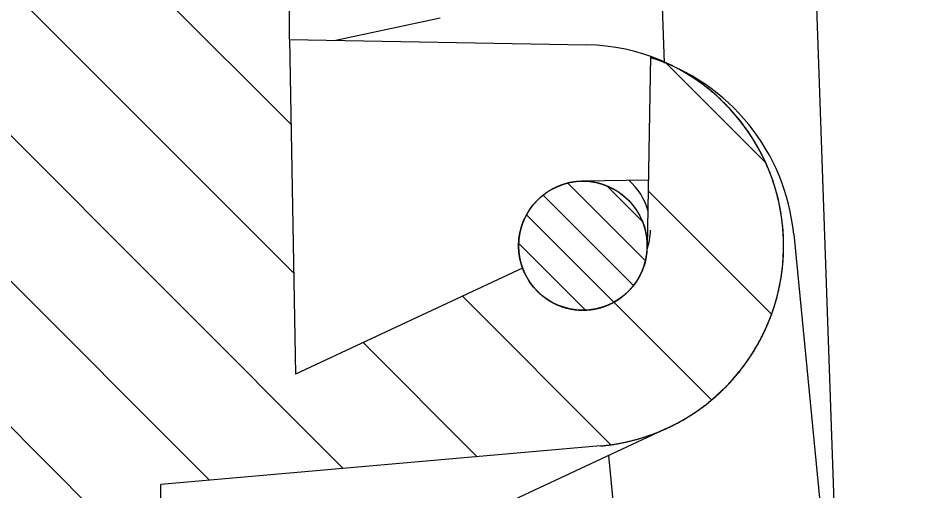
# Model space of a CAD drawing. Header units: millimetres. Extents: x -1995 to -555, y 489 to 1011.
# Drawn here: x -1738.82 to -1721.5, y 661.57 to 670.75 of the extents above; entities that cross this region are included whole.
import ezdxf

# ---------------------------------------------------------------- set-up
doc = ezdxf.new("R2010")
doc.units = ezdxf.units.MM

msp = doc.modelspace()

# ---------------------------------------------------------------- hatches: boundary and pattern name
at = {"linetype": 'Continuous'}
h = msp.add_hatch(dxfattribs=at)
h.set_pattern_fill('DEFAULT__7', color=2, scale=2, angle=-45, style=0, pattern_type=0)
h.set_pattern_definition([(315, (-2027.3937, 555.2644), (1.414214, 1.414214), [])])
edge = h.paths.add_edge_path()
edge.add_line((-1960.842, 596.33), (-1780.028, 596.33))
edge.add_line((-1960.842, 596.33), (-1960.842, 603.119))
edge.add_spline(control_points=[(-1960.842, 603.119), (-1960.842, 603.813), (-1960.356, 604.307), (-1959.663, 604.319)], knot_values=[0, 0, 0, 0, 1, 1, 1, 1], weights=[1, 0.808834, 0.808834, 1], degree=3, periodic=0)
edge.add_line((-1959.663, 604.319), (-1959.042, 604.33))
edge.add_line((-1959.042, 604.33), (-1959.042, 666.168))
edge.add_spline(control_points=[(-1959.042, 666.168), (-1960.167, 667.114), (-1962.415, 669.002), (-1965.776, 671.828), (-1968.011, 673.707), (-1969.126, 674.646)], knot_values=[0, 0, 0, 0, 0.333333, 0.666667, 1, 1, 1, 1], degree=3, periodic=0)
edge.add_spline(control_points=[(-1970.758, 676.756), (-1970.437, 675.897), (-1969.877, 675.172), (-1969.126, 674.646)], knot_values=[0, 0, 0, 0, 1, 1, 1, 1], weights=[1, 0.970046, 0.970046, 1], degree=3, periodic=0)
edge.add_line((-1970.758, 676.756), (-1966.516, 676.83))
edge.add_spline(control_points=[(-1966.516, 676.83), (-1963.618, 676.881), (-1963.618, 679.779), (-1966.516, 679.83)], knot_values=[0, 0, 0, 0, 1, 1, 1, 1], weights=[1, 0.344968, 0.344968, 1], degree=3, periodic=0)
edge.add_line((-1966.516, 679.83), (-1970.758, 679.904))
edge.add_spline(control_points=[(-1962.042, 678.33), (-1962.042, 684.864), (-1968.473, 686.026), (-1970.758, 679.904)], knot_values=[0, 0, 0, 0, 1, 1, 1, 1], weights=[1, 0.451798, 0.451798, 1], degree=3, periodic=0)
edge.add_line((-1962.042, 678.33), (-1959.242, 678.33))
edge.add_line((-1959.22, 680.83), (-1959.242, 678.33))
edge.add_line((-1959.22, 680.83), (-1958.642, 680.83))
edge.add_line((-1958.642, 680.83), (-1958.413, 681.059))
edge.add_spline(control_points=[(-1958.413, 681.059), (-1958.313, 681.159), (-1958.171, 681.159), (-1958.071, 681.059)], knot_values=[0, 0, 0, 0, 1, 1, 1, 1], weights=[1, 0.804738, 0.804738, 1], degree=3, periodic=0)
edge.add_line((-1958.071, 681.059), (-1957.842, 680.83))
edge.add_line((-1957.842, 680.83), (-1957.264, 680.83))
edge.add_line((-1957.264, 680.83), (-1957.242, 678.33))
edge.add_line((-1957.242, 678.33), (-1955.542, 678.33))
edge.add_line((-1954.861, 600.33), (-1955.542, 678.33))
edge.add_line((-1954.861, 600.33), (-1851.711, 600.33))
edge.add_line((-1851.292, 608.33), (-1851.711, 600.33))
edge.add_line((-1851.292, 608.33), (-1848.792, 608.33))
edge.add_line((-1848.713, 599.33), (-1848.792, 608.33))
edge.add_line((-1848.713, 599.33), (-1846.371, 599.33))
edge.add_line((-1846.371, 599.33), (-1846.292, 608.33))
edge.add_line((-1846.292, 608.33), (-1843.792, 608.33))
edge.add_line((-1843.792, 608.33), (-1843.373, 600.33))
edge.add_line((-1843.373, 600.33), (-1780.028, 600.33))
edge.add_line((-1780.028, 596.33), (-1780.028, 600.33))
edge = h.paths.add_edge_path()
edge.add_line((-1780.028, 596.33), (-1780.028, 600.33))
edge.add_line((-1780.028, 596.33), (-1780.028, 600.33))
edge = h.paths.add_edge_path()
edge.add_line((-1780.028, 596.33), (-1742.354, 596.33))
edge.add_line((-1780.028, 596.33), (-1780.028, 600.33))
edge.add_line((-1780.028, 600.33), (-1751.711, 600.33))
edge.add_line((-1751.292, 608.33), (-1751.711, 600.33))
edge.add_line((-1748.792, 608.33), (-1751.292, 608.33))
edge.add_line((-1748.713, 599.33), (-1748.792, 608.33))
edge.add_line((-1746.371, 599.33), (-1748.713, 599.33))
edge.add_line((-1746.371, 599.33), (-1746.292, 608.33))
edge.add_line((-1743.792, 608.33), (-1746.292, 608.33))
edge.add_line((-1743.792, 608.33), (-1743.373, 600.33))
edge.add_line((-1743.373, 600.33), (-1742.354, 600.33))
edge.add_line((-1742.354, 596.33), (-1742.354, 600.33))
edge = h.paths.add_edge_path()
edge.add_line((-1742.354, 596.33), (-1742.354, 600.33))
edge.add_line((-1742.354, 596.33), (-1742.354, 600.33))
edge = h.paths.add_edge_path()
edge.add_line((-1734.242, 596.33), (-1742.354, 596.33))
edge.add_line((-1742.354, 596.33), (-1742.354, 600.33))
edge.add_line((-1740.223, 600.33), (-1742.354, 600.33))
edge.add_line((-1740.223, 600.33), (-1739.542, 678.33))
edge.add_line((-1737.842, 678.33), (-1739.542, 678.33))
edge.add_line((-1737.82, 680.83), (-1737.842, 678.33))
edge.add_line((-1737.242, 680.83), (-1737.82, 680.83))
edge.add_line((-1737.013, 681.059), (-1737.242, 680.83))
edge.add_spline(control_points=[(-1736.671, 681.059), (-1736.771, 681.159), (-1736.913, 681.159), (-1737.013, 681.059)], knot_values=[0, 0, 0, 0, 1, 1, 1, 1], weights=[1, 0.804738, 0.804738, 1], degree=3, periodic=0)
edge.add_line((-1736.442, 680.83), (-1736.671, 681.059))
edge.add_line((-1735.864, 680.83), (-1736.442, 680.83))
edge.add_line((-1735.864, 680.83), (-1735.842, 678.33))
edge.add_line((-1733.542, 678.33), (-1735.842, 678.33))
edge.add_line((-1733.542, 670.33), (-1733.542, 678.33))
edge.add_line((-1733.542, 670.33), (-1733.429, 663.835))
edge.add_line((-1729.014, 665.894), (-1733.429, 663.835))
edge.add_spline(control_points=[(-1729.014, 665.894), (-1728.389, 664.215), (-1726.623, 664.517), (-1726.592, 666.308)], knot_values=[0, 0, 0, 0, 1, 1, 1, 1], weights=[1, 0.457176, 0.457176, 1], degree=3, periodic=0)
edge.add_line((-1726.528, 670.002), (-1726.592, 666.308))
edge.add_spline(control_points=[(-1727.502, 662.445), (-1722.185, 662.91), (-1721.503, 668.203), (-1726.528, 670.002)], knot_values=[0, 0, 0, 0, 1, 1, 1, 1], weights=[1, 0.475888, 0.475888, 1], degree=3, periodic=0)
edge.add_line((-1727.502, 662.445), (-1736.042, 661.698))
edge.add_line((-1736.042, 604.33), (-1736.042, 661.698))
edge.add_line((-1735.421, 604.319), (-1736.042, 604.33))
edge.add_spline(control_points=[(-1734.242, 603.119), (-1734.242, 603.813), (-1734.728, 604.307), (-1735.421, 604.319)], knot_values=[0, 0, 0, 0, 1, 1, 1, 1], weights=[1, 0.808834, 0.808834, 1], degree=3, periodic=0)
edge.add_line((-1734.242, 596.33), (-1734.242, 603.119))
h = msp.add_hatch(dxfattribs=at)
h.set_pattern_fill('DEFAULT__1', color=2, scale=0.5, angle=-45, style=0, pattern_type=0)
h.set_pattern_definition([(315, (-2028.4544, 554.2038), (0.3535534, 0.3535534), [])])
edge = h.paths.add_edge_path()
edge.add_spline(control_points=[(-1726.592, 666.33), (-1726.592, 668.83), (-1729.092, 668.83), (-1729.092, 666.33)], knot_values=[0, 0, 0, 0, 1, 1, 1, 1], weights=[1, 0.333333, 0.333333, 1], degree=3, periodic=0)
edge.add_spline(control_points=[(-1729.092, 666.33), (-1729.092, 663.83), (-1726.592, 663.83), (-1726.592, 666.33)], knot_values=[0, 0, 0, 0, 1, 1, 1, 1], weights=[1, 0.333333, 0.333333, 1], degree=3, periodic=0)

# ---------------------------------------------------------------- linework, layer by layer
at = {"color": 7, "linetype": 'Continuous'}
for p, q in [((-1726.259, 669.872), (-1726.928, 689.038)), ((-1722.803, 656.881), (-1723.912, 688.641)), ((-1733.542, 670.33), (-1733.542, 678.33)), ((-1733.542, 670.33), (-1733.542, 678.33)), ((-1732.676, 670.315), (-1730.618, 670.752)), ((-1733.542, 670.33), (-1733.429, 663.835)), ((-1733.542, 670.33), (-1727.774, 670.229)), ((-1733.542, 670.33), (-1733.429, 663.835)), ((-1726.528, 670.002), (-1726.592, 666.308)), ((-1726.528, 670.002), (-1726.592, 666.308)), ((-1726.57, 667.602), (-1727.864, 667.58)), ((-1723.747, 666.554), (-1722.339, 652.123)), ((-1729.014, 665.894), (-1733.429, 663.835)), ((-1729.014, 665.894), (-1733.429, 663.835)), ((-1726.194, 662.795), (-1736.042, 658.203)), ((-1727.502, 662.445), (-1736.042, 661.698)), ((-1727.502, 662.445), (-1736.042, 661.698)), ((-1727.347, 662.258), (-1727.243, 661.188)), ((-1736.042, 604.33), (-1736.042, 661.698)), ((-1736.042, 604.33), (-1736.042, 661.698))]:
    msp.add_line(p, q, dxfattribs=at)
msp.add_circle((-1727.842, 666.33), 1.25, dxfattribs=at)
for centre, radius, start, end in [((-1727.842, 666.33), 3.9, 275, 89.0009), ((-1727.728, 666.164), 4, 5.5946, 72.4868), ((-1727.777, 666.662), 1.25, 15.7353, 48.734), ((-1727.777, 666.662), 1.25, 341.3058, 358.4989)]:
    msp.add_arc(centre, radius, start, end, dxfattribs=at)
for points, start_tangent, end_tangent in [([(-1727.502, 662.445), (-1727.472, 662.448), (-1727.442, 662.45), (-1727.412, 662.454), (-1727.382, 662.457), (-1727.352, 662.461), (-1727.321, 662.465), (-1727.291, 662.469), (-1727.26, 662.474), (-1727.229, 662.478), (-1727.198, 662.484), (-1727.166, 662.489), (-1727.135, 662.495), (-1727.104, 662.501), (-1727.072, 662.507), (-1727.04, 662.513), (-1727.008, 662.52), (-1726.976, 662.527), (-1726.944, 662.535), (-1726.911, 662.543), (-1726.879, 662.551), (-1726.846, 662.559), (-1726.814, 662.568), (-1726.781, 662.577), (-1726.748, 662.587), (-1726.715, 662.596), (-1726.682, 662.607), (-1726.649, 662.617), (-1726.615, 662.628), (-1726.582, 662.639), (-1726.548, 662.651), (-1726.515, 662.663), (-1726.481, 662.675), (-1726.447, 662.688), (-1726.414, 662.701), (-1726.38, 662.714), (-1726.346, 662.728), (-1726.312, 662.743), (-1726.278, 662.757), (-1726.244, 662.772), (-1726.21, 662.788), (-1726.176, 662.804), (-1726.141, 662.82), (-1726.107, 662.837), (-1726.073, 662.854), (-1726.039, 662.872), (-1726.005, 662.89), (-1725.971, 662.908), (-1725.936, 662.927), (-1725.902, 662.947), (-1725.868, 662.966), (-1725.834, 662.987), (-1725.8, 663.007), (-1725.766, 663.028), (-1725.732, 663.05), (-1725.698, 663.072), (-1725.664, 663.094), (-1725.631, 663.117), (-1725.597, 663.141), (-1725.564, 663.165), (-1725.53, 663.189), (-1725.497, 663.214), (-1725.464, 663.239), (-1725.43, 663.265), (-1725.398, 663.291), (-1725.365, 663.318), (-1725.332, 663.345), (-1725.3, 663.373), (-1725.267, 663.401), (-1725.235, 663.429), (-1725.203, 663.458), (-1725.171, 663.488), (-1725.14, 663.518), (-1725.108, 663.548), (-1725.077, 663.579), (-1725.046, 663.611), (-1725.016, 663.643), (-1724.985, 663.675), (-1724.955, 663.708), (-1724.925, 663.741), (-1724.896, 663.775), (-1724.866, 663.809), (-1724.837, 663.844), (-1724.809, 663.879), (-1724.78, 663.914), (-1724.752, 663.95), (-1724.725, 663.987), (-1724.697, 664.023), (-1724.67, 664.061), (-1724.644, 664.098), (-1724.617, 664.137), (-1724.591, 664.175), (-1724.566, 664.214), (-1724.541, 664.254), (-1724.516, 664.293), (-1724.492, 664.334), (-1724.468, 664.374), (-1724.444, 664.415), (-1724.421, 664.456), (-1724.399, 664.498), (-1724.377, 664.54), (-1724.355, 664.583), (-1724.334, 664.626), (-1724.314, 664.669), (-1724.293, 664.712), (-1724.274, 664.756), (-1724.255, 664.8), (-1724.236, 664.844), (-1724.218, 664.889), (-1724.2, 664.934), (-1724.183, 664.979), (-1724.167, 665.025), (-1724.151, 665.071), (-1724.135, 665.117), (-1724.121, 665.163), (-1724.106, 665.21), (-1724.093, 665.257), (-1724.08, 665.304), (-1724.067, 665.351), (-1724.055, 665.398), (-1724.044, 665.446), (-1724.033, 665.493), (-1724.023, 665.541), (-1724.013, 665.589), (-1724.004, 665.637), (-1723.996, 665.686), (-1723.988, 665.734), (-1723.981, 665.783), (-1723.974, 665.831), (-1723.968, 665.88), (-1723.963, 665.929), (-1723.958, 665.977), (-1723.954, 666.026), (-1723.95, 666.075), (-1723.947, 666.124), (-1723.945, 666.173), (-1723.944, 666.222), (-1723.942, 666.271), (-1723.942, 666.32), (-1723.942, 666.368), (-1723.943, 666.417), (-1723.944, 666.466), (-1723.946, 666.515), (-1723.949, 666.563), (-1723.952, 666.612), (-1723.956, 666.66), (-1723.96, 666.708), (-1723.965, 666.756), (-1723.971, 666.804), (-1723.977, 666.852), (-1723.984, 666.9), (-1723.991, 666.947), (-1723.999, 666.995), (-1724.008, 667.042), (-1724.017, 667.089), (-1724.026, 667.136), (-1724.036, 667.182), (-1724.047, 667.228), (-1724.058, 667.275), (-1724.07, 667.32), (-1724.082, 667.366), (-1724.095, 667.411), (-1724.108, 667.456), (-1724.122, 667.501), (-1724.136, 667.546), (-1724.151, 667.59), (-1724.166, 667.634), (-1724.182, 667.677), (-1724.198, 667.72), (-1724.215, 667.763), (-1724.232, 667.806), (-1724.25, 667.848), (-1724.268, 667.89), (-1724.286, 667.932), (-1724.305, 667.973), (-1724.324, 668.014), (-1724.344, 668.054), (-1724.364, 668.094), (-1724.384, 668.134), (-1724.405, 668.174), (-1724.426, 668.213), (-1724.448, 668.251), (-1724.47, 668.289), (-1724.492, 668.327), (-1724.515, 668.365), (-1724.538, 668.402), (-1724.561, 668.438), (-1724.585, 668.474), (-1724.608, 668.51), (-1724.633, 668.546), (-1724.657, 668.581), (-1724.682, 668.615), (-1724.707, 668.649), (-1724.732, 668.683), (-1724.757, 668.716), (-1724.783, 668.749), (-1724.809, 668.782), (-1724.835, 668.814), (-1724.862, 668.845), (-1724.888, 668.877), (-1724.915, 668.907), (-1724.942, 668.938), (-1724.969, 668.968), (-1724.997, 668.997), (-1725.024, 669.026), (-1725.052, 669.055), (-1725.08, 669.083), (-1725.108, 669.111), (-1725.136, 669.138), (-1725.164, 669.165), (-1725.192, 669.192), (-1725.221, 669.218), (-1725.249, 669.243), (-1725.278, 669.269), (-1725.307, 669.294), (-1725.336, 669.318), (-1725.365, 669.342), (-1725.394, 669.366), (-1725.423, 669.389), (-1725.452, 669.412), (-1725.481, 669.434), (-1725.51, 669.456), (-1725.54, 669.478), (-1725.569, 669.499), (-1725.599, 669.52), (-1725.628, 669.541), (-1725.657, 669.561), (-1725.687, 669.58), (-1725.716, 669.6), (-1725.746, 669.619), (-1725.775, 669.637), (-1725.805, 669.656), (-1725.834, 669.673), (-1725.864, 669.691), (-1725.893, 669.708), (-1725.922, 669.725), (-1725.952, 669.741), (-1725.981, 669.757), (-1726.01, 669.773), (-1726.04, 669.789), (-1726.069, 669.804), (-1726.098, 669.818), (-1726.127, 669.833), (-1726.156, 669.847), (-1726.185, 669.861), (-1726.214, 669.874), (-1726.243, 669.887), (-1726.272, 669.9), (-1726.301, 669.912), (-1726.329, 669.925), (-1726.358, 669.937), (-1726.386, 669.948), (-1726.415, 669.959), (-1726.443, 669.97), (-1726.472, 669.981), (-1726.5, 669.992), (-1726.528, 670.002)], (0.996195, 0.087156), (-0.941506, 0.336996)), ([(-1726.592, 666.33), (-1726.592, 666.34), (-1726.592, 666.35), (-1726.592, 666.36), (-1726.593, 666.37), (-1726.593, 666.38), (-1726.593, 666.39), (-1726.594, 666.4), (-1726.595, 666.411), (-1726.595, 666.421), (-1726.596, 666.431), (-1726.597, 666.442), (-1726.598, 666.453), (-1726.599, 666.463), (-1726.6, 666.474), (-1726.602, 666.485), (-1726.603, 666.496), (-1726.605, 666.507), (-1726.606, 666.518), (-1726.608, 666.529), (-1726.61, 666.54), (-1726.612, 666.552), (-1726.614, 666.563), (-1726.616, 666.574), (-1726.618, 666.586), (-1726.621, 666.597), (-1726.624, 666.609), (-1726.626, 666.621), (-1726.629, 666.632), (-1726.632, 666.644), (-1726.635, 666.656), (-1726.639, 666.668), (-1726.642, 666.68), (-1726.646, 666.692), (-1726.649, 666.704), (-1726.653, 666.716), (-1726.657, 666.728), (-1726.661, 666.741), (-1726.666, 666.753), (-1726.67, 666.765), (-1726.675, 666.778), (-1726.68, 666.79), (-1726.685, 666.802), (-1726.69, 666.815), (-1726.695, 666.827), (-1726.701, 666.84), (-1726.706, 666.853), (-1726.712, 666.865), (-1726.718, 666.878), (-1726.725, 666.89), (-1726.731, 666.903), (-1726.738, 666.916), (-1726.745, 666.928), (-1726.752, 666.941), (-1726.759, 666.954), (-1726.766, 666.966), (-1726.774, 666.979), (-1726.782, 666.992), (-1726.79, 667.004), (-1726.798, 667.017), (-1726.806, 667.03), (-1726.815, 667.042), (-1726.824, 667.055), (-1726.833, 667.067), (-1726.842, 667.08), (-1726.852, 667.092), (-1726.861, 667.105), (-1726.871, 667.117), (-1726.881, 667.13), (-1726.892, 667.142), (-1726.902, 667.154), (-1726.913, 667.166), (-1726.924, 667.178), (-1726.935, 667.19), (-1726.947, 667.202), (-1726.958, 667.214), (-1726.97, 667.226), (-1726.982, 667.237), (-1726.995, 667.249), (-1727.007, 667.26), (-1727.02, 667.272), (-1727.033, 667.283), (-1727.046, 667.294), (-1727.06, 667.305), (-1727.073, 667.316), (-1727.087, 667.326), (-1727.101, 667.337), (-1727.116, 667.347), (-1727.13, 667.358), (-1727.145, 667.368), (-1727.16, 667.377), (-1727.175, 667.387), (-1727.19, 667.397), (-1727.206, 667.406), (-1727.222, 667.415), (-1727.238, 667.424), (-1727.254, 667.433), (-1727.27, 667.441), (-1727.287, 667.45), (-1727.303, 667.458), (-1727.32, 667.466), (-1727.337, 667.473), (-1727.354, 667.481), (-1727.372, 667.488), (-1727.389, 667.495), (-1727.407, 667.502), (-1727.425, 667.508), (-1727.443, 667.514), (-1727.461, 667.52), (-1727.479, 667.526), (-1727.497, 667.531), (-1727.516, 667.537), (-1727.534, 667.541), (-1727.553, 667.546), (-1727.572, 667.55), (-1727.591, 667.554), (-1727.61, 667.558), (-1727.629, 667.562), (-1727.648, 667.565), (-1727.667, 667.568), (-1727.686, 667.57), (-1727.706, 667.573), (-1727.725, 667.574), (-1727.745, 667.576), (-1727.764, 667.578), (-1727.783, 667.579), (-1727.803, 667.579), (-1727.822, 667.58), (-1727.842, 667.58), (-1727.862, 667.58), (-1727.881, 667.579), (-1727.901, 667.579), (-1727.92, 667.578), (-1727.94, 667.576), (-1727.959, 667.574), (-1727.978, 667.573), (-1727.998, 667.57), (-1728.017, 667.568), (-1728.036, 667.565), (-1728.055, 667.562), (-1728.074, 667.558), (-1728.093, 667.554), (-1728.112, 667.55), (-1728.131, 667.546), (-1728.15, 667.541), (-1728.168, 667.537), (-1728.187, 667.531), (-1728.205, 667.526), (-1728.223, 667.52), (-1728.241, 667.514), (-1728.259, 667.508), (-1728.277, 667.502), (-1728.295, 667.495), (-1728.312, 667.488), (-1728.33, 667.481), (-1728.347, 667.473), (-1728.364, 667.466), (-1728.381, 667.458), (-1728.397, 667.45), (-1728.414, 667.441), (-1728.43, 667.433), (-1728.446, 667.424), (-1728.462, 667.415), (-1728.478, 667.406), (-1728.494, 667.397), (-1728.509, 667.387), (-1728.524, 667.377), (-1728.539, 667.368), (-1728.554, 667.358), (-1728.568, 667.347), (-1728.583, 667.337), (-1728.597, 667.326), (-1728.611, 667.316), (-1728.624, 667.305), (-1728.638, 667.294), (-1728.651, 667.283), (-1728.664, 667.272), (-1728.677, 667.26), (-1728.689, 667.249), (-1728.702, 667.237), (-1728.714, 667.226), (-1728.726, 667.214), (-1728.737, 667.202), (-1728.749, 667.19), (-1728.76, 667.178), (-1728.771, 667.166), (-1728.782, 667.154), (-1728.792, 667.142), (-1728.803, 667.13), (-1728.813, 667.117), (-1728.823, 667.105), (-1728.833, 667.092), (-1728.842, 667.08), (-1728.851, 667.067), (-1728.86, 667.055), (-1728.869, 667.042), (-1728.878, 667.03), (-1728.886, 667.017), (-1728.894, 667.004), (-1728.902, 666.992), (-1728.91, 666.979), (-1728.918, 666.966), (-1728.925, 666.954), (-1728.932, 666.941), (-1728.94, 666.928), (-1728.946, 666.916), (-1728.953, 666.903), (-1728.959, 666.89), (-1728.966, 666.878), (-1728.972, 666.865), (-1728.978, 666.853), (-1728.983, 666.84), (-1728.989, 666.827), (-1728.994, 666.815), (-1728.999, 666.802), (-1729.004, 666.79), (-1729.009, 666.778), (-1729.014, 666.765), (-1729.018, 666.753), (-1729.023, 666.741), (-1729.027, 666.728), (-1729.031, 666.716), (-1729.035, 666.704), (-1729.038, 666.692), (-1729.042, 666.68), (-1729.045, 666.668), (-1729.049, 666.656), (-1729.052, 666.644), (-1729.055, 666.632), (-1729.058, 666.621), (-1729.06, 666.609), (-1729.063, 666.597), (-1729.066, 666.586), (-1729.068, 666.574), (-1729.07, 666.563), (-1729.072, 666.552), (-1729.074, 666.54), (-1729.076, 666.529), (-1729.078, 666.518), (-1729.079, 666.507), (-1729.081, 666.496), (-1729.082, 666.485), (-1729.084, 666.474), (-1729.085, 666.463), (-1729.086, 666.453), (-1729.087, 666.442), (-1729.088, 666.431), (-1729.089, 666.421), (-1729.089, 666.411), (-1729.09, 666.4), (-1729.091, 666.39), (-1729.091, 666.38), (-1729.091, 666.37), (-1729.092, 666.36), (-1729.092, 666.35), (-1729.092, 666.34), (-1729.092, 666.33)], (0, 1), (0, -1)), ([(-1729.092, 666.33), (-1729.092, 666.32), (-1729.092, 666.31), (-1729.092, 666.3), (-1729.091, 666.29), (-1729.091, 666.28), (-1729.091, 666.27), (-1729.09, 666.26), (-1729.089, 666.249), (-1729.089, 666.239), (-1729.088, 666.228), (-1729.087, 666.218), (-1729.086, 666.207), (-1729.085, 666.197), (-1729.084, 666.186), (-1729.082, 666.175), (-1729.081, 666.164), (-1729.079, 666.153), (-1729.078, 666.142), (-1729.076, 666.131), (-1729.074, 666.12), (-1729.072, 666.108), (-1729.07, 666.097), (-1729.068, 666.086), (-1729.066, 666.074), (-1729.063, 666.063), (-1729.06, 666.051), (-1729.058, 666.039), (-1729.055, 666.028), (-1729.052, 666.016), (-1729.049, 666.004), (-1729.045, 665.992), (-1729.042, 665.98), (-1729.038, 665.968), (-1729.035, 665.956), (-1729.031, 665.944), (-1729.027, 665.932), (-1729.023, 665.919), (-1729.018, 665.907), (-1729.014, 665.895), (-1729.009, 665.882), (-1729.004, 665.87), (-1728.999, 665.858), (-1728.994, 665.845), (-1728.989, 665.833), (-1728.983, 665.82), (-1728.978, 665.807), (-1728.972, 665.795), (-1728.966, 665.782), (-1728.959, 665.77), (-1728.953, 665.757), (-1728.946, 665.744), (-1728.94, 665.732), (-1728.932, 665.719), (-1728.925, 665.706), (-1728.918, 665.694), (-1728.91, 665.681), (-1728.902, 665.668), (-1728.894, 665.656), (-1728.886, 665.643), (-1728.878, 665.63), (-1728.869, 665.618), (-1728.86, 665.605), (-1728.851, 665.592), (-1728.842, 665.58), (-1728.833, 665.567), (-1728.823, 665.555), (-1728.813, 665.543), (-1728.803, 665.53), (-1728.792, 665.518), (-1728.782, 665.506), (-1728.771, 665.494), (-1728.76, 665.482), (-1728.749, 665.47), (-1728.737, 665.458), (-1728.726, 665.446), (-1728.714, 665.434), (-1728.702, 665.422), (-1728.689, 665.411), (-1728.677, 665.399), (-1728.664, 665.388), (-1728.651, 665.377), (-1728.638, 665.366), (-1728.624, 665.355), (-1728.611, 665.344), (-1728.597, 665.333), (-1728.583, 665.323), (-1728.568, 665.313), (-1728.554, 665.302), (-1728.539, 665.292), (-1728.524, 665.282), (-1728.509, 665.273), (-1728.494, 665.263), (-1728.478, 665.254), (-1728.462, 665.245), (-1728.446, 665.236), (-1728.43, 665.227), (-1728.414, 665.218), (-1728.397, 665.21), (-1728.381, 665.202), (-1728.364, 665.194), (-1728.347, 665.186), (-1728.33, 665.179), (-1728.312, 665.172), (-1728.295, 665.165), (-1728.277, 665.158), (-1728.259, 665.152), (-1728.241, 665.145), (-1728.223, 665.14), (-1728.205, 665.134), (-1728.187, 665.128), (-1728.168, 665.123), (-1728.15, 665.118), (-1728.131, 665.114), (-1728.112, 665.11), (-1728.093, 665.105), (-1728.074, 665.102), (-1728.055, 665.098), (-1728.036, 665.095), (-1728.017, 665.092), (-1727.998, 665.09), (-1727.978, 665.087), (-1727.959, 665.085), (-1727.94, 665.084), (-1727.92, 665.082), (-1727.901, 665.081), (-1727.881, 665.081), (-1727.862, 665.08), (-1727.842, 665.08), (-1727.822, 665.08), (-1727.803, 665.081), (-1727.783, 665.081), (-1727.764, 665.082), (-1727.745, 665.084), (-1727.725, 665.085), (-1727.706, 665.087), (-1727.686, 665.09), (-1727.667, 665.092), (-1727.648, 665.095), (-1727.629, 665.098), (-1727.61, 665.102), (-1727.591, 665.105), (-1727.572, 665.11), (-1727.553, 665.114), (-1727.534, 665.118), (-1727.516, 665.123), (-1727.497, 665.128), (-1727.479, 665.134), (-1727.461, 665.14), (-1727.443, 665.145), (-1727.425, 665.152), (-1727.407, 665.158), (-1727.389, 665.165), (-1727.372, 665.172), (-1727.354, 665.179), (-1727.337, 665.186), (-1727.32, 665.194), (-1727.303, 665.202), (-1727.287, 665.21), (-1727.27, 665.218), (-1727.254, 665.227), (-1727.238, 665.236), (-1727.222, 665.245), (-1727.206, 665.254), (-1727.19, 665.263), (-1727.175, 665.273), (-1727.16, 665.282), (-1727.145, 665.292), (-1727.13, 665.302), (-1727.116, 665.313), (-1727.101, 665.323), (-1727.087, 665.333), (-1727.073, 665.344), (-1727.06, 665.355), (-1727.046, 665.366), (-1727.033, 665.377), (-1727.02, 665.388), (-1727.007, 665.399), (-1726.995, 665.411), (-1726.982, 665.422), (-1726.97, 665.434), (-1726.958, 665.446), (-1726.947, 665.458), (-1726.935, 665.47), (-1726.924, 665.482), (-1726.913, 665.494), (-1726.902, 665.506), (-1726.892, 665.518), (-1726.881, 665.53), (-1726.871, 665.543), (-1726.861, 665.555), (-1726.852, 665.567), (-1726.842, 665.58), (-1726.833, 665.592), (-1726.824, 665.605), (-1726.815, 665.618), (-1726.806, 665.63), (-1726.798, 665.643), (-1726.79, 665.656), (-1726.782, 665.668), (-1726.774, 665.681), (-1726.766, 665.694), (-1726.759, 665.706), (-1726.752, 665.719), (-1726.745, 665.732), (-1726.738, 665.744), (-1726.731, 665.757), (-1726.725, 665.77), (-1726.718, 665.782), (-1726.712, 665.795), (-1726.706, 665.807), (-1726.701, 665.82), (-1726.695, 665.833), (-1726.69, 665.845), (-1726.685, 665.858), (-1726.68, 665.87), (-1726.675, 665.882), (-1726.67, 665.895), (-1726.666, 665.907), (-1726.661, 665.919), (-1726.657, 665.932), (-1726.653, 665.944), (-1726.649, 665.956), (-1726.646, 665.968), (-1726.642, 665.98), (-1726.639, 665.992), (-1726.635, 666.004), (-1726.632, 666.016), (-1726.629, 666.028), (-1726.626, 666.039), (-1726.624, 666.051), (-1726.621, 666.063), (-1726.618, 666.074), (-1726.616, 666.086), (-1726.614, 666.097), (-1726.612, 666.108), (-1726.61, 666.12), (-1726.608, 666.131), (-1726.606, 666.142), (-1726.605, 666.153), (-1726.603, 666.164), (-1726.602, 666.175), (-1726.6, 666.186), (-1726.599, 666.197), (-1726.598, 666.207), (-1726.597, 666.218), (-1726.596, 666.228), (-1726.595, 666.239), (-1726.595, 666.249), (-1726.594, 666.26), (-1726.593, 666.27), (-1726.593, 666.28), (-1726.593, 666.29), (-1726.592, 666.3), (-1726.592, 666.31), (-1726.592, 666.32), (-1726.592, 666.33)], (0, -1), (0, 1)), ([(-1729.014, 665.894), (-1729.01, 665.885), (-1729.007, 665.876), (-1729.003, 665.867), (-1728.999, 665.858), (-1728.996, 665.849), (-1728.992, 665.84), (-1728.988, 665.83), (-1728.984, 665.821), (-1728.98, 665.812), (-1728.975, 665.803), (-1728.971, 665.793), (-1728.967, 665.784), (-1728.962, 665.775), (-1728.957, 665.765), (-1728.952, 665.756), (-1728.948, 665.747), (-1728.943, 665.737), (-1728.937, 665.728), (-1728.932, 665.718), (-1728.927, 665.709), (-1728.921, 665.7), (-1728.916, 665.69), (-1728.91, 665.681), (-1728.904, 665.671), (-1728.898, 665.662), (-1728.892, 665.652), (-1728.886, 665.643), (-1728.88, 665.633), (-1728.874, 665.624), (-1728.867, 665.614), (-1728.86, 665.605), (-1728.854, 665.596), (-1728.847, 665.586), (-1728.84, 665.577), (-1728.832, 665.567), (-1728.825, 665.558), (-1728.818, 665.548), (-1728.81, 665.539), (-1728.802, 665.53), (-1728.794, 665.52), (-1728.786, 665.511), (-1728.778, 665.502), (-1728.77, 665.493), (-1728.762, 665.483), (-1728.753, 665.474), (-1728.745, 665.465), (-1728.736, 665.456), (-1728.727, 665.447), (-1728.718, 665.438), (-1728.708, 665.429), (-1728.699, 665.42), (-1728.69, 665.411), (-1728.68, 665.402), (-1728.67, 665.394), (-1728.66, 665.385), (-1728.65, 665.376), (-1728.64, 665.368), (-1728.63, 665.359), (-1728.619, 665.351), (-1728.608, 665.342), (-1728.598, 665.334), (-1728.587, 665.326), (-1728.576, 665.318), (-1728.564, 665.31), (-1728.553, 665.302), (-1728.542, 665.294), (-1728.53, 665.286), (-1728.518, 665.279), (-1728.506, 665.271), (-1728.494, 665.264), (-1728.482, 665.256), (-1728.47, 665.249), (-1728.457, 665.242), (-1728.445, 665.235), (-1728.432, 665.228), (-1728.419, 665.221), (-1728.406, 665.215), (-1728.393, 665.208), (-1728.38, 665.202), (-1728.367, 665.195), (-1728.353, 665.189), (-1728.34, 665.183), (-1728.326, 665.177), (-1728.312, 665.172), (-1728.298, 665.166), (-1728.284, 665.161), (-1728.27, 665.156), (-1728.256, 665.15), (-1728.241, 665.145), (-1728.227, 665.141), (-1728.212, 665.136), (-1728.198, 665.132), (-1728.183, 665.127), (-1728.168, 665.123), (-1728.153, 665.119), (-1728.138, 665.116), (-1728.123, 665.112), (-1728.108, 665.109), (-1728.093, 665.105), (-1728.077, 665.102), (-1728.062, 665.099), (-1728.046, 665.097), (-1728.031, 665.094), (-1728.015, 665.092), (-1727.999, 665.09), (-1727.984, 665.088), (-1727.968, 665.086), (-1727.952, 665.085), (-1727.936, 665.084), (-1727.92, 665.082), (-1727.904, 665.082), (-1727.888, 665.081), (-1727.872, 665.08), (-1727.856, 665.08), (-1727.84, 665.08), (-1727.824, 665.08), (-1727.808, 665.08), (-1727.792, 665.081), (-1727.776, 665.082), (-1727.76, 665.083), (-1727.744, 665.084), (-1727.728, 665.085), (-1727.711, 665.087), (-1727.695, 665.089), (-1727.679, 665.091), (-1727.663, 665.093), (-1727.647, 665.095), (-1727.631, 665.098), (-1727.615, 665.101), (-1727.599, 665.104), (-1727.584, 665.107), (-1727.568, 665.11), (-1727.552, 665.114), (-1727.536, 665.118), (-1727.521, 665.122), (-1727.505, 665.126), (-1727.49, 665.131), (-1727.474, 665.135), (-1727.459, 665.14), (-1727.444, 665.145), (-1727.428, 665.15), (-1727.413, 665.156), (-1727.398, 665.161), (-1727.383, 665.167), (-1727.368, 665.173), (-1727.354, 665.179), (-1727.339, 665.186), (-1727.324, 665.192), (-1727.31, 665.199), (-1727.296, 665.206), (-1727.281, 665.213), (-1727.267, 665.22), (-1727.253, 665.227), (-1727.24, 665.235), (-1727.226, 665.242), (-1727.212, 665.25), (-1727.199, 665.258), (-1727.185, 665.266), (-1727.172, 665.275), (-1727.159, 665.283), (-1727.146, 665.292), (-1727.133, 665.3), (-1727.121, 665.309), (-1727.108, 665.318), (-1727.096, 665.327), (-1727.084, 665.336), (-1727.072, 665.346), (-1727.06, 665.355), (-1727.048, 665.365), (-1727.036, 665.374), (-1727.025, 665.384), (-1727.014, 665.394), (-1727.003, 665.404), (-1726.992, 665.414), (-1726.981, 665.424), (-1726.97, 665.434), (-1726.96, 665.445), (-1726.949, 665.455), (-1726.939, 665.466), (-1726.929, 665.476), (-1726.919, 665.487), (-1726.91, 665.498), (-1726.9, 665.508), (-1726.891, 665.519), (-1726.881, 665.53), (-1726.872, 665.541), (-1726.864, 665.552), (-1726.855, 665.563), (-1726.846, 665.574), (-1726.838, 665.585), (-1726.83, 665.597), (-1726.822, 665.608), (-1726.814, 665.619), (-1726.806, 665.631), (-1726.798, 665.642), (-1726.791, 665.653), (-1726.784, 665.665), (-1726.777, 665.676), (-1726.77, 665.688), (-1726.763, 665.699), (-1726.756, 665.711), (-1726.75, 665.722), (-1726.743, 665.734), (-1726.737, 665.745), (-1726.731, 665.757), (-1726.725, 665.768), (-1726.72, 665.78), (-1726.714, 665.791), (-1726.709, 665.803), (-1726.703, 665.814), (-1726.698, 665.826), (-1726.693, 665.837), (-1726.688, 665.849), (-1726.684, 665.86), (-1726.679, 665.872), (-1726.675, 665.883), (-1726.67, 665.894), (-1726.666, 665.906), (-1726.662, 665.917), (-1726.658, 665.928), (-1726.655, 665.94), (-1726.651, 665.951), (-1726.647, 665.962), (-1726.644, 665.973), (-1726.641, 665.985), (-1726.638, 665.996), (-1726.635, 666.007), (-1726.632, 666.018), (-1726.629, 666.029), (-1726.626, 666.04), (-1726.624, 666.051), (-1726.621, 666.062), (-1726.619, 666.073), (-1726.617, 666.083), (-1726.614, 666.094), (-1726.612, 666.105), (-1726.611, 666.116), (-1726.609, 666.126), (-1726.607, 666.137), (-1726.605, 666.147), (-1726.604, 666.158), (-1726.603, 666.168), (-1726.601, 666.179), (-1726.6, 666.189), (-1726.599, 666.199), (-1726.598, 666.209), (-1726.597, 666.219), (-1726.596, 666.23), (-1726.595, 666.24), (-1726.595, 666.25), (-1726.594, 666.259), (-1726.594, 666.269), (-1726.593, 666.279), (-1726.593, 666.289), (-1726.592, 666.299), (-1726.592, 666.308)], (0.348759, -0.937212), (0.017452, 0.999848))]:
    msp.add_spline(points, degree=3, dxfattribs=dict(at, start_tangent=start_tangent, end_tangent=end_tangent))

doc.saveas('drawing.dxf')
